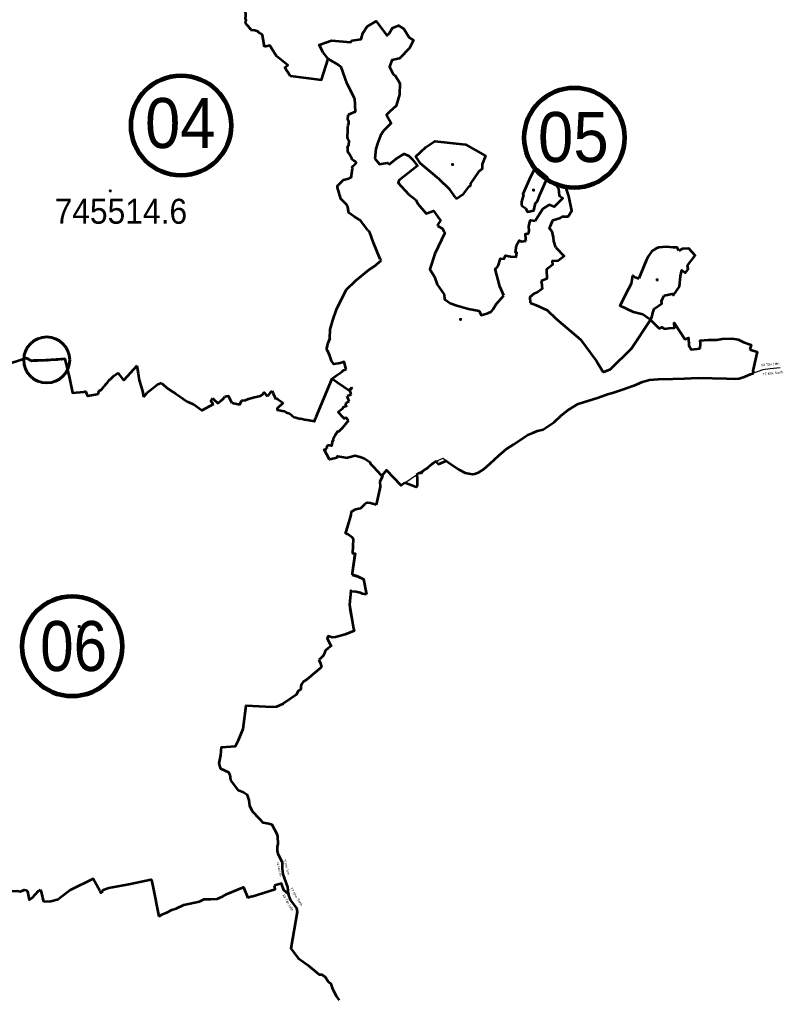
# Model space of a CAD drawing. Header units: metres. Extents: x 546648 to 551024, y 1835016 to 1840902.
# Drawn here: x 549341 to 550866, y 1837794 to 1839748 of the extents above; entities that cross this region are included whole.
import ezdxf
from ezdxf.enums import TextEntityAlignment as Align

# ---------------------------------------------------------------- set-up
doc = ezdxf.new("R2010")
doc.units = ezdxf.units.M
doc.header["$LTSCALE"] = 5
for name, color, linetype, lineweight in [('11', 7, 'Continuous', 25), ('46', 7, 'Continuous', 13), ('50', 7, 'Continuous', 35), ('51', 7, 'Continuous', 60), ('63', 7, 'Continuous', 40)]:
    doc.layers.add(name, color=color, linetype=linetype, lineweight=lineweight)
doc.layers.add('52', color=7, linetype='Continuous')

msp = doc.modelspace()

# ---------------------------------------------------------------- hatches: boundary and pattern name
at = {"layer": '11'}
for points in [[(550206.25, 1839457.66, 1), (550205.65, 1839457.66, 1)], [(549522.42, 1839404.98, 1), (549521.82, 1839404.98, 1)], [(550368.37, 1839406.55, 1), (550367.77, 1839406.55, 1)], [(550615.29, 1839227.27, 1), (550614.69, 1839227.27, 1)], [(550222.53, 1839148.29, 1), (550221.93, 1839148.29, 1)], [(549370.34, 1839065.98, 1), (549369.74, 1839065.98, 1)], [(549394.83, 1839066.85, 1), (549394.23, 1839066.85, 1)], [(549424.95, 1839068.87, 1), (549424.35, 1839068.87, 1)], [(549460.38, 1838534, 1), (549459.78, 1838534, 1)]]:
    msp.add_hatch(color=256, dxfattribs=at).paths.add_polyline_path(points)

# ---------------------------------------------------------------- linework, layer by layer
for p, q in [((550204.7, 1839457.66), (550203.45, 1839457.66)), ((550205.95, 1839460.16), (550205.95, 1839458.91)), ((550205.95, 1839456.41), (550205.95, 1839455.16)), ((550208.45, 1839457.66), (550207.2, 1839457.66)), ((549520.87, 1839404.98), (549519.62, 1839404.98)), ((549522.12, 1839407.48), (549522.12, 1839406.23)), ((549522.12, 1839403.73), (549522.12, 1839402.48)), ((549524.62, 1839404.98), (549523.37, 1839404.98)), ((550366.82, 1839406.55), (550365.57, 1839406.55)), ((550368.07, 1839409.05), (550368.07, 1839407.8)), ((550368.07, 1839405.3), (550368.07, 1839404.05)), ((550370.57, 1839406.55), (550369.32, 1839406.55)), ((550613.74, 1839227.27), (550612.49, 1839227.27)), ((550614.99, 1839229.77), (550614.99, 1839228.52)), ((550614.99, 1839226.02), (550614.99, 1839224.77)), ((550617.49, 1839227.27), (550616.24, 1839227.27)), ((550220.98, 1839148.29), (550219.73, 1839148.29)), ((550222.23, 1839150.79), (550222.23, 1839149.54)), ((550222.23, 1839147.04), (550222.23, 1839145.79)), ((550224.73, 1839148.29), (550223.48, 1839148.29)), ((549368.79, 1839065.98), (549367.54, 1839065.98)), ((549370.04, 1839068.48), (549370.04, 1839067.23)), ((549370.04, 1839064.73), (549370.04, 1839063.48)), ((549372.54, 1839065.98), (549371.29, 1839065.98)), ((549393.28, 1839066.85), (549392.03, 1839066.85)), ((549394.53, 1839069.35), (549394.53, 1839068.1)), ((549394.53, 1839065.6), (549394.53, 1839064.35)), ((549397.03, 1839066.85), (549395.78, 1839066.85)), ((549423.4, 1839068.87), (549422.15, 1839068.87)), ((549424.65, 1839071.37), (549424.65, 1839070.12)), ((549424.65, 1839067.62), (549424.65, 1839066.37)), ((549427.15, 1839068.87), (549425.9, 1839068.87)), ((549458.83, 1838534), (549457.58, 1838534)), ((549460.08, 1838536.5), (549460.08, 1838535.25)), ((549460.08, 1838532.75), (549460.08, 1838531.5)), ((549462.58, 1838534), (549461.33, 1838534))]:
    msp.add_line(p, q, dxfattribs=at)
for points in [[(550205.95, 1839458.91), (550204.7, 1839457.66), (550205.95, 1839456.41), (550207.2, 1839457.66)], [(549522.12, 1839406.23), (549520.87, 1839404.98), (549522.12, 1839403.73), (549523.37, 1839404.98)], [(550368.07, 1839407.8), (550366.82, 1839406.55), (550368.07, 1839405.3), (550369.32, 1839406.55)], [(550614.99, 1839228.52), (550613.74, 1839227.27), (550614.99, 1839226.02), (550616.24, 1839227.27)], [(550222.23, 1839149.54), (550220.98, 1839148.29), (550222.23, 1839147.04), (550223.48, 1839148.29)], [(549370.04, 1839067.23), (549368.79, 1839065.98), (549370.04, 1839064.73), (549371.29, 1839065.98)], [(549394.53, 1839068.1), (549393.28, 1839066.85), (549394.53, 1839065.6), (549395.78, 1839066.85)], [(549424.65, 1839070.12), (549423.4, 1839068.87), (549424.65, 1839067.62), (549425.9, 1839068.87)], [(549460.08, 1838535.25), (549458.83, 1838534), (549460.08, 1838532.75), (549461.33, 1838534)]]:
    msp.add_lwpolyline(points, close=True, dxfattribs=at)
for centre in [(550205.95, 1839457.66), (549522.12, 1839404.98), (550368.07, 1839406.55), (550614.99, 1839227.27), (550222.23, 1839148.29), (549370.04, 1839065.98), (549394.53, 1839066.85), (549424.65, 1839068.87), (549460.08, 1838534)]:
    msp.add_circle(centre, 0.3, dxfattribs=at)
at = {"layer": '46'}
for p, q in [((550134.57, 1838838.64), (550156.28, 1838852.51)), ((550060.6, 1838825.27), (550065.56, 1838834.64)), ((550060.99, 1838824.36), (550061.55, 1838813.51)), ((550054.79, 1838781.15), (550062.1, 1838811.81)), ((550005.04, 1838641.68), (550010.31, 1838679.9)), ((550032.44, 1838611.31), (550029.28, 1838628.17)), ((550007.38, 1838530.58), (550000.43, 1838569.35)), ((549913.85, 1838428.29), (549944.04, 1838453.95))]:
    msp.add_line(p, q, dxfattribs=at)
for points in [[(550245.84, 1838838.64), (550250.32, 1838839.35), (550258.24, 1838842.35), (550268.81, 1838848.81), (550281.24, 1838859.86), (550298.63, 1838875.87), (550313.7, 1838888.97), (550327.93, 1838897.94), (550350.69, 1838913.61), (550356.99, 1838917.55), (550366.44, 1838921.29), (550375.95, 1838925.08), (550387.16, 1838928.04), (550409.17, 1838942.39), (550422.68, 1838955.33), (550436.35, 1838966.8), (550457.19, 1838979.42), (550498.01, 1838992.31), (550515.93, 1838998.86), (550526.02, 1839001.62), (550547.89, 1839008.56), (550566.41, 1839015.58), (550569.16, 1839016.34), (550585.57, 1839023.28), (550599.95, 1839027.38), (550616.89, 1839028.92), (550646.72, 1839029.53), (550669.91, 1839029.76), (550697.2, 1839031.43), (550753.54, 1839029.91), (550771.36, 1839029.25), (550779.19, 1839030.24), (550790.81, 1839034.27), (550801.79, 1839038.83), (550805.85, 1839040.25)], [(550245.84, 1838838.64), (550250.32, 1838839.35), (550258.24, 1838842.35), (550268.81, 1838848.81), (550281.24, 1838859.86), (550298.63, 1838875.87), (550313.7, 1838888.97), (550327.93, 1838897.94), (550350.69, 1838913.61), (550356.99, 1838917.55), (550366.44, 1838921.29), (550375.95, 1838925.08), (550387.16, 1838928.04), (550409.17, 1838942.39), (550422.68, 1838955.33), (550436.35, 1838966.8), (550457.19, 1838979.42), (550498.01, 1838992.31), (550515.93, 1838998.86), (550526.02, 1839001.62), (550547.89, 1839008.56), (550566.41, 1839015.58), (550569.16, 1839016.34), (550585.57, 1839023.28), (550599.95, 1839027.38), (550616.89, 1839028.92), (550646.72, 1839029.53), (550669.91, 1839029.76), (550697.2, 1839031.43), (550753.54, 1839029.91), (550771.36, 1839029.25), (550779.19, 1839030.24), (550790.81, 1839034.27), (550801.79, 1839038.83), (550805.85, 1839040.25)], [(550861.09, 1839051.36), (550841.23, 1839049.29), (550826.1, 1839047.55), (550805.85, 1839040.25)], [(550066.46, 1838834.35), (550074.17, 1838846.86), (550103.44, 1838816.31), (550110.74, 1838821.31), (550134.35, 1838837.66), (550139.08, 1838840.51), (550141.05, 1838841.06), (550144.38, 1838840.64), (550146.36, 1838844.19), (550156.52, 1838851.38), (550165.62, 1838859.33), (550173.7, 1838864.95), (550187.37, 1838870.41), (550197.84, 1838861.98), (550200, 1838860.51)], [(550175.68, 1838860.31), (550173.15, 1838863.54), (550156.24, 1838850.32)], [(550176.53, 1838861.11), (550178.39, 1838858.82), (550193.5, 1838865.56), (550197.84, 1838861.98), (550218.56, 1838847.87), (550231.57, 1838841.69), (550245.84, 1838838.64)], [(550066.46, 1838834.35), (550074.17, 1838846.86), (550103.44, 1838816.31), (550110.74, 1838821.31), (550134.35, 1838837.66)], [(550066.46, 1838834.35), (550060.99, 1838824.36), (550061.55, 1838813.51), (550058.46, 1838800)], [(549998.88, 1838742.59), (550002.68, 1838755), (550004.28, 1838763.23), (550012.04, 1838767.72), (550020.68, 1838769.43)], [(550021.46, 1838770.64), (550025.01, 1838773.48), (550029.41, 1838778.45), (550033.52, 1838781.15), (550037.35, 1838782.14), (550042.74, 1838781.15), (550052.67, 1838778.31), (550053.63, 1838782.25)], [(550004.11, 1838713.13), (549997.06, 1838718.08), (549991.07, 1838720.56), (549998.14, 1838743.99)], [(550011.68, 1838680.82), (550007.04, 1838681.3), (550008.4, 1838708.65), (550006.24, 1838713.05), (550004.34, 1838714.38)], [(550028.36, 1838628.86), (550028.2, 1838629.98), (550017.35, 1838635.48), (550005.4, 1838639.13), (550005.66, 1838640.55)], [(550007.59, 1838604.55), (550013.17, 1838604.17), (550022.17, 1838601.58), (550026.44, 1838599.85), (550033.53, 1838598.58), (550031.01, 1838610.89)], [(550002.23, 1838569.95), (550001.08, 1838577.43), (550003.26, 1838604.23), (550004.87, 1838603.42), (550008.21, 1838603.27)], [(549955.47, 1838509.79), (549957.41, 1838514.46), (549965.44, 1838512.25), (549972, 1838512.81), (549991.33, 1838518.36), (550009.76, 1838525.21), (550008.45, 1838530.04)], [(549953.78, 1838488.93), (549956.37, 1838491.22), (549962.6, 1838495.37), (549954.86, 1838509.36)], [(549944.84, 1838454.39), (549943.29, 1838460.13), (549940.02, 1838466.97), (549948.79, 1838475.6), (549951.17, 1838481.11), (549953.17, 1838486.09), (549955.21, 1838487.68)], [(549894.81, 1838397.19), (549898.67, 1838404.48), (549903.88, 1838408.05), (549904.47, 1838415.19), (549905.22, 1838418.91), (549908.49, 1838423.07), (549915.03, 1838426.94)], [(549772.52, 1838294.38), (549778.5, 1838306.57), (549787.6, 1838329.55), (549793.84, 1838376.43), (549845.89, 1838373.44), (549854.99, 1838374.34), (549868.47, 1838379.82), (549893.67, 1838397.55)], [(549772.51, 1838294.58), (549744.74, 1838293.05), (549743.1, 1838275.93), (549739.82, 1838270.93), (549739.46, 1838259.98), (549743.37, 1838249.58), (549759.22, 1838242.42), (549761.95, 1838236.8), (549762.97, 1838226.74), (549778.31, 1838205.94), (549788.7, 1838201.85), (549796.71, 1838196.56), (549799.95, 1838186.68), (549801.14, 1838175.78), (549806.43, 1838164.36), (549820.06, 1838149.19), (549827.72, 1838141.52), (549838.97, 1838139.64), (549845.62, 1838137.6), (549855.84, 1838119.18), (549857.02, 1838114.09), (549857.88, 1838099.43), (549856.68, 1838093.29), (549856.17, 1838085.11), (549858.39, 1838077.78), (549866.4, 1838061.92), (549866.4, 1838049.99), (549867.93, 1838038.74), (549877.31, 1838013), (549878.67, 1837996.8), (549880.97, 1837990.02), (549881.91, 1837987.25), (549894.19, 1837970.55)], [(549878.41, 1837999.94), (549878.67, 1837996.8), (549881.91, 1837987.25), (549894.19, 1837970.55), (549895.89, 1837963.39), (549883.28, 1837890.26), (549897.76, 1837870.82), (549916.17, 1837857.54), (549939.85, 1837838.27), (549944.45, 1837838.27), (549951.61, 1837833.33), (549957.91, 1837824.12), (549962.68, 1837819.52), (549965.58, 1837811.51), (549973.58, 1837794.98), (549979.54, 1837786.63)]]:
    msp.add_lwpolyline(points, dxfattribs=at)
at = {"layer": '50'}
for p, q in [((550012.02, 1839458.64), (550009.35, 1839456.65)), ((550003.61, 1839431.32), (550000.12, 1839430.42)), ((550212.29, 1839391.67), (550214.81, 1839389.54)), ((550036.76, 1839326.86), (550040.44, 1839324.1)), ((550061.66, 1839268.71), (550063.66, 1839265.97)), ((549513.95, 1839019.25), (549510.16, 1839014.78)), ((549964.69, 1839029.17), (549932.8, 1838952.71)), ((549998.6, 1839006.07), (549964.69, 1839029.17)), ((550005.9, 1839010.92), (550004.77, 1839012.24)), ((549780.15, 1838977.63), (549765.99, 1838980.92)), ((549825.94, 1838997.51), (549822.33, 1838995.35)), ((549837.32, 1838994.7), (549836.47, 1838995.06)), ((549854.51, 1838989.84), (549853.27, 1838988.52)), ((549999.38, 1838984.85), (549995.62, 1838994.66)), ((549884.89, 1838956.26), (549878.21, 1838960.83)), ((549902.61, 1838949), (549901.7, 1838949.34)), ((549932.8, 1838952.71), (549932.8, 1838951.2)), ((549998.21, 1838945.8), (549992.87, 1838951.96)), ((550176.53, 1838861.11), (550173.7, 1838864.95)), ((549391.02, 1837983.94), (549388.97, 1837983.7)), ((549804.96, 1837994.11), (549797.39, 1837991.48)), ((549621.58, 1837954.67), (549619.27, 1837954.31))]:
    msp.add_line(p, q, dxfattribs=at)
for points in [[(549795.08, 1839736.95), (549792.48, 1839740.96), (549793.6, 1839746.46), (549792.34, 1839749.01), (549792.67, 1839751.55), (549793.16, 1839754.12), (549792.89, 1839758.09), (549792.18, 1839764.21), (549792.1, 1839770.67), (549793, 1839770.72), (549793.35, 1839775.31), (549794.8, 1839777.96), (549799.01, 1839783.68), (549799.18, 1839785.93), (549800.85, 1839792.94), (549793.73, 1839794.06), (549793.47, 1839790.66), (549792.09, 1839788.15)], [(549957.79, 1839669.16), (549947.35, 1839681.72), (549939.31, 1839697.31), (549964.42, 1839705.8), (550003.01, 1839702.91), (550005.65, 1839705.64), (550023.49, 1839708.52), (550026.66, 1839720.44), (550035.88, 1839734.04), (550053.59, 1839744.81), (550074.56, 1839715.94), (550079.54, 1839720.23)], [(549802.57, 1839726.62), (549803.05, 1839728.91), (549795.08, 1839736.95)], [(549817.35, 1839723.71), (549811.11, 1839725.67), (549802.57, 1839726.62)], [(549830.43, 1839693.43), (549826.09, 1839716.83), (549823.87, 1839718.99), (549819.31, 1839721.64), (549817.35, 1839723.71)], [(550079.54, 1839720.23), (550086.04, 1839731.33), (550098.42, 1839735.7), (550108.98, 1839729.02), (550119.75, 1839712.24), (550128.13, 1839706.45), (550120.09, 1839690.27), (550099.92, 1839670.2), (550085.17, 1839666.5), (550080.26, 1839653.33), (550087.86, 1839638.66)], [(549881.87, 1839635.22), (549871.19, 1839651.95), (549876.87, 1839656.57), (549854.18, 1839674.75), (549840.98, 1839696.2), (549830.43, 1839693.43)], [(549881.87, 1839635.22), (549944.21, 1839627.58), (549957.79, 1839669.16)], [(549957.79, 1839669.16), (549979.24, 1839656.52), (549983.74, 1839653.33)], [(550010.4, 1839590.85), (549995.85, 1839619.02), (549983.74, 1839653.33)], [(550087.86, 1839638.66), (550091.5, 1839636.02), (550100.87, 1839620.9), (550099.96, 1839597.69), (550093.5, 1839575.16), (550080.14, 1839563.3), (550074.36, 1839557.36), (550083.26, 1839540.83), (550068.52, 1839525.2)], [(550010.4, 1839590.85), (550011.63, 1839562.96), (549997.72, 1839557.17)], [(549997.02, 1839509.08), (549996.52, 1839512.48), (549997.11, 1839526), (549996.7, 1839532.28), (549997.3, 1839536.59), (549998.72, 1839540.05), (549998.82, 1839544), (549997.24, 1839546.97), (549997.72, 1839557.17)], [(550012.09, 1839464.1), (550008.66, 1839465.29), (550005.86, 1839467.71), (550004.87, 1839469.71), (549998.74, 1839480.55), (549997.84, 1839481.83), (549996.94, 1839485.35), (549996.9, 1839489.56), (549996.79, 1839491.24), (549995.97, 1839493.13), (549997.16, 1839493.6), (549997.3, 1839494.95), (549998.79, 1839496.62), (549999.47, 1839505.13), (549997.02, 1839509.08)], [(550068.52, 1839525.2), (550062.36, 1839516.14), (550056.34, 1839500.26), (550052.69, 1839489.34), (550050.85, 1839469.63)], [(550212.29, 1839391.67), (550200.8, 1839407.92), (550179.69, 1839428.64), (550142.17, 1839460.08), (550132.83, 1839474.12), (550152.94, 1839492.44), (550170.55, 1839504.45), (550232.08, 1839497.87), (550271.8, 1839474.99), (550265.34, 1839458.81), (550265.6, 1839449.49), (550258.22, 1839443.02), (550241.88, 1839419.65), (550241.58, 1839414.93), (550237.95, 1839413.52), (550225.98, 1839397.32), (550214.81, 1839389.54)], [(550050.85, 1839469.63), (550060.49, 1839458.53), (550076.19, 1839461.04), (550080.36, 1839458.89), (550094.14, 1839469.99), (550109.75, 1839479.26), (550118.98, 1839475.04), (550125.76, 1839468.67), (550136.36, 1839455.32), (550099.18, 1839426.02), (550097.37, 1839420.98), (550118.35, 1839398.96), (550132.76, 1839387.17), (550136.8, 1839379.2), (550153.81, 1839360.05), (550168.41, 1839365.29), (550182.29, 1839346.25), (550176.86, 1839338.14), (550176.17, 1839335.05)], [(550003.61, 1839431.32), (550006.13, 1839450.23), (550005.41, 1839454.2)], [(550005.41, 1839454.2), (550007.44, 1839455.25), (550009.35, 1839456.65)], [(550012.02, 1839458.64), (550013.58, 1839461.98), (550012.09, 1839464.1)], [(549976.15, 1839411.81), (549976.43, 1839415.17), (549988.26, 1839427), (549998.45, 1839430.27), (550000.12, 1839430.42)], [(550009.99, 1839353.19), (549999.11, 1839361.01), (549997.13, 1839372.74), (549993.57, 1839378.33), (549982.75, 1839389.42), (549976.15, 1839411.81)], [(550412.6, 1839291.77), (550408.35, 1839304.81), (550407.68, 1839311.65), (550405.18, 1839323.74), (550400.29, 1839329.65), (550401.65, 1839335.28), (550406.97, 1839346.88), (550422.27, 1839351.26), (550426.93, 1839354.2), (550437.1, 1839353.9), (550444.58, 1839365.57), (550438.51, 1839394.92), (550433.16, 1839410.84), (550429.34, 1839414.66), (550417.53, 1839417.24), (550414.25, 1839415.23), (550417.92, 1839409.08), (550419.07, 1839396.09), (550426.75, 1839390.48), (550409.08, 1839373.1), (550399.16, 1839377.14), (550386.53, 1839369.19), (550377.2, 1839354.42), (550371.63, 1839345.41)], [(550036.76, 1839326.86), (550022.14, 1839345.88), (550009.99, 1839353.19)], [(550176.17, 1839335.05), (550185.92, 1839330.31), (550188.18, 1839324.37), (550190.65, 1839321.13), (550171.02, 1839279.36), (550161.09, 1839248.37), (550170.39, 1839233.1), (550175.38, 1839217.84), (550189.37, 1839197.98)], [(550353.06, 1839305.55), (550352.38, 1839308.02), (550351.95, 1839319.47), (550357.71, 1839319.7), (550359.02, 1839325.39), (550358.41, 1839333.88), (550360.18, 1839340.36), (550362.27, 1839346.34), (550371.63, 1839345.41)], [(550061.66, 1839268.71), (550048.15, 1839301.13), (550040.44, 1839324.1)], [(550293.95, 1839250.73), (550297.57, 1839255.17), (550302.33, 1839269.74), (550309.43, 1839269.11), (550311.76, 1839275.81), (550321.88, 1839273.87), (550333.19, 1839273.3), (550334.98, 1839281.1), (550332, 1839281.88), (550333.82, 1839296.9), (550339.63, 1839306.3), (550344.24, 1839303.99), (550353.06, 1839305.55)], [(550646.8, 1839291.99), (550634.13, 1839293.04), (550617.82, 1839292.06), (550612.87, 1839289.79), (550604.33, 1839284.63)], [(550412.6, 1839291.77), (550429.16, 1839274.84), (550417.25, 1839265.42), (550405.25, 1839264.74), (550405.92, 1839257.15), (550394.1, 1839247.79), (550394.85, 1839229.58), (550382.89, 1839224.37)], [(550604.33, 1839284.63), (550596.97, 1839273.99), (550593.83, 1839267.17), (550578.63, 1839230.12)], [(550629.2, 1839196.2), (550645.18, 1839199.09), (550647.87, 1839196.51), (550659.57, 1839213.81), (550661.6, 1839234.44), (550664.76, 1839246.83), (550671.63, 1839241.27), (550676.85, 1839248.48), (550675.47, 1839255.82), (550691.22, 1839275.85), (550678.54, 1839289.79), (550665.89, 1839289.12), (550658.61, 1839285.48)], [(550658.61, 1839285.48), (550654.83, 1839291.66), (550646.8, 1839291.99)], [(549961.05, 1839109.77), (549960.93, 1839110.51), (549961.48, 1839127.98), (549966.64, 1839146.9), (549973.99, 1839167.95), (549993.73, 1839207.33), (550012.8, 1839225.75), (550038.78, 1839247.38), (550049.99, 1839254.93), (550063.66, 1839265.97)], [(550308.5, 1839195.89), (550301.04, 1839214.1), (550291.13, 1839249.09), (550293.95, 1839250.73)], [(550601.75, 1839147.62), (550586.29, 1839157.71), (550567.87, 1839162.96), (550541.12, 1839175.57), (550552.92, 1839200.05), (550563.98, 1839220.2), (550566.41, 1839235.85), (550571.03, 1839232.54), (550578.63, 1839230.12)], [(550382.89, 1839224.37), (550383.84, 1839222.12), (550385.18, 1839209.52), (550375.16, 1839202.1), (550368.57, 1839199.53), (550360.5, 1839192.92), (550361.29, 1839181.57)], [(550189.37, 1839197.98), (550190.1, 1839188.77), (550201.29, 1839180.55), (550215.02, 1839175.68), (550238.17, 1839169.54), (550259.67, 1839165.03), (550263.18, 1839156.73), (550274.75, 1839159.68), (550276.63, 1839160.85), (550283.83, 1839164.21)], [(550283.83, 1839164.21), (550287.69, 1839168.99), (550293.14, 1839178.79), (550308.5, 1839195.89)], [(550601.75, 1839147.62), (550604.77, 1839153.48), (550607.14, 1839163.41), (550608.99, 1839169.09), (550624.76, 1839180.1), (550623.73, 1839184.96), (550625.75, 1839189.66), (550629.2, 1839196.2)], [(550361.29, 1839181.57), (550372.21, 1839177.16), (550395.57, 1839166.54), (550413.14, 1839149.29), (550462.08, 1839107.84), (550493.82, 1839064.45), (550506.95, 1839042.56)], [(550506.95, 1839042.56), (550521.74, 1839048.47), (550564.11, 1839090.07), (550601.75, 1839147.62), (550619.26, 1839130.1)], [(550619.26, 1839130.1), (550624.75, 1839132.46), (550629.59, 1839129.57), (550639.18, 1839130.46), (550649.85, 1839131.37), (550648.95, 1839141.15), (550670.39, 1839108.86), (550677.86, 1839111.64), (550678.49, 1839095.84), (550682.81, 1839088.23), (550700.81, 1839089.73)], [(549961.05, 1839109.77), (549956.77, 1839100.72), (549953.71, 1839088.31)], [(550700.81, 1839089.73), (550701.51, 1839100.23), (550700.87, 1839105.89), (550717.11, 1839107.22), (550734.34, 1839107.31), (550745.01, 1839109.07), (550764.52, 1839110.1), (550777.3, 1839107.94), (550787.79, 1839102.55), (550803.04, 1839097.43), (550800.58, 1839088.2)], [(549993.61, 1839048.14), (549989.36, 1839063.37), (549981.64, 1839060.44), (549968.82, 1839058.75), (549964.34, 1839065.57), (549962.7, 1839069.62), (549960.82, 1839075.26), (549956.29, 1839085.81), (549953.71, 1839088.31)], [(550800.58, 1839088.2), (550815, 1839083.61), (550806.2, 1839045.15), (550807.65, 1839040.88)], [(549364.96, 1839065.49), (549354.51, 1839070.48), (549167.2, 1839009.46), (549158.48, 1839007.54), (549156.53, 1839022.02)], [(549354.51, 1839070.48), (549364.96, 1839065.47), (549377.44, 1839066.12), (549416.86, 1839068.18)], [(549377.44, 1839066.12), (549368.54, 1839066.27), (549364.96, 1839065.49)], [(549416.86, 1839068.18), (549413.87, 1839067.89), (549384.21, 1839066.01), (549377.44, 1839066.12)], [(549431.21, 1839069.45), (549431.18, 1839069.58), (549416.86, 1839068.18)], [(549416.86, 1839068.18), (549420.46, 1839068.37), (549431.21, 1839069.45)], [(549431.21, 1839069.45), (549440.77, 1839030.84), (549446.55, 1839001.27), (549469.18, 1839003.49), (549473.24, 1839004.41)], [(549513.95, 1839019.25), (549516.38, 1839022.12), (549519.63, 1839026.98), (549524.2, 1839030.08), (549528.55, 1839034.88), (549537.83, 1839041.38)], [(549575.3, 1839055.05), (549549.33, 1839026.48), (549537.83, 1839041.38)], [(549575.3, 1839055.05), (549577.78, 1839039.94), (549579.83, 1839026.94), (549584.85, 1839011.46), (549586.57, 1839004.4), (549588.69, 1838993.49)], [(549964.69, 1839029.17), (549969.6, 1839032.66), (549975.19, 1839036.45), (549984.8, 1839043.61), (549988.47, 1839046.72), (549993.61, 1839048.14)], [(550176.53, 1838861.11), (550178.39, 1838858.82), (550193.5, 1838865.56), (550197.84, 1838861.98), (550218.56, 1838847.87), (550231.57, 1838841.69), (550245.84, 1838838.64), (550250.32, 1838839.35), (550258.24, 1838842.35), (550268.81, 1838848.81), (550281.24, 1838859.86), (550298.63, 1838875.87), (550313.7, 1838888.97), (550327.93, 1838897.94), (550350.69, 1838913.61), (550356.99, 1838917.55), (550366.44, 1838921.29), (550375.95, 1838925.08), (550387.16, 1838928.04), (550409.17, 1838942.39), (550422.68, 1838955.33), (550436.35, 1838966.8), (550457.19, 1838979.42), (550498.01, 1838992.31), (550515.93, 1838998.86), (550526.02, 1839001.62), (550547.89, 1839008.56), (550566.41, 1839015.58), (550569.16, 1839016.34), (550585.57, 1839023.28), (550599.95, 1839027.38), (550616.89, 1839028.92), (550646.72, 1839029.53), (550669.91, 1839029.76), (550697.2, 1839031.43), (550753.54, 1839029.91), (550771.36, 1839029.25), (550779.19, 1839030.24), (550790.81, 1839034.27), (550801.79, 1839038.83), (550807.65, 1839040.88)], [(549624.44, 1839020.41), (549617.46, 1839017.96), (549607.4, 1839009.95), (549594.93, 1839000.75)], [(549624.44, 1839020.41), (549637.56, 1839009.62), (549647.14, 1839003.52), (549652.22, 1839000.04), (549676.8, 1838983.57)], [(549497.81, 1838998.56), (549495.42, 1838998.12), (549477.11, 1838994.79), (549473.24, 1839004.41)], [(549497.81, 1838998.56), (549499.69, 1839005.08), (549503.71, 1839007.65), (549508.3, 1839012.49), (549510.16, 1839014.78)], [(549588.69, 1838993.49), (549590.97, 1838996.24), (549594.93, 1839000.75)], [(549825.94, 1838997.51), (549829.96, 1839002.33), (549834.31, 1838995.89), (549836.47, 1838995.06)], [(549837.32, 1838994.7), (549839.64, 1838997.72), (549842.28, 1839001.98), (549845.91, 1839005.4)], [(549845.91, 1839005.4), (549848.02, 1839000.26), (549850.03, 1838994.07), (549853.27, 1838988.52)], [(549998.6, 1839006.07), (549999.6, 1839006.57), (550003.5, 1839010.88), (550004.77, 1839012.24)], [(550005.9, 1839010.92), (550004.11, 1839010.06), (550000.23, 1839005.78)], [(550000.23, 1839005.78), (550001.5, 1839003.12), (550002.74, 1838998.11)], [(549728.14, 1838978.78), (549705.15, 1838965.71), (549688.23, 1838978.34), (549676.8, 1838983.57)], [(549728.14, 1838978.78), (549722.83, 1838984.93), (549727.21, 1838990.64)], [(549727.21, 1838990.64), (549728.3, 1838989.03), (549736.78, 1838980.76), (549743.08, 1838985.08), (549747.15, 1838989), (549750.82, 1838993.2)], [(549765.99, 1838980.92), (549758.58, 1838994.69), (549750.82, 1838993.2)], [(549780.15, 1838977.63), (549785.14, 1838985.96), (549792.21, 1838986.57), (549798.59, 1838989.16), (549805.42, 1838991.19)], [(549805.42, 1838991.19), (549807.61, 1838991.96), (549822.33, 1838995.35)], [(549854.51, 1838989.84), (549857.76, 1838987.78), (549867.37, 1838981.61)], [(549867.37, 1838981.61), (549855.43, 1838970.15), (549855.81, 1838967.04), (549857.35, 1838967.36), (549865.97, 1838965.4)], [(549991.89, 1838979.59), (549994.19, 1838975.03), (549987.07, 1838971.86), (549986.05, 1838969.62), (549977.55, 1838962.98), (549986.2, 1838953.08)], [(549991.89, 1838979.59), (549994.35, 1838981.47), (549999.38, 1838984.85)], [(550002.74, 1838998.11), (550001.87, 1838996.8), (549995.62, 1838994.66)], [(549865.97, 1838965.4), (549870.21, 1838964.62), (549874.5, 1838961.8), (549878.21, 1838960.83)], [(549884.89, 1838956.26), (549889.6, 1838952.88), (549893.13, 1838951.8), (549901.7, 1838949.34)], [(549902.61, 1838949), (549903.3, 1838950.27), (549912.62, 1838947.49)], [(549929.83, 1838947.52), (549929.98, 1838943.85), (549912.62, 1838947.49)], [(549929.83, 1838947.52), (549932.07, 1838948.5), (549932.8, 1838951.2)], [(549998.21, 1838945.8), (549991.98, 1838938.87), (549985.6, 1838930.5), (549979.85, 1838924.53), (549978.25, 1838923.69), (549976.46, 1838924.13), (549970.94, 1838915.5), (549968.35, 1838911.2), (549967.7, 1838907.14), (549965.49, 1838902.41), (549964.28, 1838895.13), (549956.57, 1838896.54)], [(549986.2, 1838953.08), (549989.49, 1838950.31), (549992.87, 1838951.96)], [(549975.8, 1838871.64), (549959.98, 1838867.88), (549949.43, 1838887.98), (549954.69, 1838889.15)], [(549956.57, 1838896.54), (549954.86, 1838893.23), (549954.45, 1838892.19), (549954.69, 1838889.15)], [(549975.8, 1838871.64), (549976.03, 1838874.41), (549996.03, 1838871.16)], [(550065.16, 1838835.72), (550055.09, 1838846.33), (550049.92, 1838851.32), (550042.39, 1838859.09), (550042.25, 1838861.34), (550030.25, 1838869.29), (550021.4, 1838872.74), (550011.82, 1838875.19), (550001.67, 1838873.05), (549996.03, 1838871.16)], [(550173.7, 1838864.95), (550165.62, 1838859.33), (550159.37, 1838854.19), (550157.74, 1838852.95), (550156.52, 1838851.38), (550150.26, 1838847.34), (550146.36, 1838844.19), (550144.38, 1838840.64)], [(550110.74, 1838821.31), (550103.44, 1838816.31), (550074.17, 1838846.86), (550065.16, 1838835.72)], [(550060.99, 1838824.36), (550061.55, 1838813.51), (550053.29, 1838777.37)], [(550065.16, 1838835.72), (550066.46, 1838834.35), (550060.99, 1838824.36)], [(550134.35, 1838837.66), (550135.43, 1838832.88), (550135.57, 1838815.4), (550133.35, 1838812.61), (550110.74, 1838821.31)], [(550144.38, 1838840.64), (550141.05, 1838841.06), (550139.08, 1838840.51), (550136.86, 1838839.48), (550134.35, 1838837.66)], [(550011.94, 1838768.18), (550003.89, 1838763.62), (550002.75, 1838758.19)], [(550053.29, 1838777.37), (550041.94, 1838780.54), (550036.9, 1838781.37), (550033.69, 1838780.57), (550030.19, 1838778.39), (550025.12, 1838772.68), (550022.1, 1838770.19), (550011.94, 1838768.18)], [(550002.75, 1838758.19), (550002.27, 1838755.07), (550001.35, 1838752.45), (549992.04, 1838720.9)], [(549992.04, 1838720.9), (549997.28, 1838718.53), (550005.91, 1838712.46), (550007.86, 1838708.65), (550006.46, 1838680.96), (550011.39, 1838680.33), (550005.66, 1838640.55), (550005.41, 1838637.37)], [(550005.41, 1838637.37), (550016.74, 1838634.22), (550028.36, 1838628.86), (550034.13, 1838597.86)], [(550034.13, 1838597.86), (550026.27, 1838599.51), (550022.01, 1838601.24), (550013.03, 1838603.63), (550004.5, 1838604.28), (550002.67, 1838605.85), (550000.16, 1838577.33), (550008.45, 1838530.04)], [(550008.45, 1838530.04), (550009.76, 1838525.21), (549991.33, 1838518.36), (549972, 1838512.81), (549965.44, 1838512.25), (549957.41, 1838514.46), (549955.47, 1838509.79)], [(549955.47, 1838509.79), (549963.87, 1838495), (549957.39, 1838491.1), (549952.25, 1838486.36)], [(549950.89, 1838482.28), (549947.68, 1838475.71), (549943.68, 1838471.67), (549938.81, 1838467.15)], [(549952.25, 1838486.36), (549950.69, 1838483.34), (549950.89, 1838482.28)], [(549944.25, 1838453.03), (549914.81, 1838427.91), (549907.52, 1838423.62)], [(549938.81, 1838467.15), (549942.26, 1838459.89), (549944.25, 1838453.03)], [(549903.08, 1838414.98), (549902.79, 1838408.88), (549902.57, 1838408.25), (549897.66, 1838404.89), (549893.67, 1838397.55), (549868.47, 1838379.82)], [(549907.52, 1838423.62), (549904.07, 1838419.08), (549903.08, 1838414.98)], [(549878.41, 1837999.95), (549877.31, 1838013), (549867.93, 1838038.74), (549866.4, 1838049.99), (549866.4, 1838061.92), (549858.39, 1838077.78), (549856.17, 1838085.11), (549856.68, 1838093.29), (549857.88, 1838099.43), (549857.02, 1838114.09), (549855.84, 1838119.18), (549845.62, 1838137.6), (549838.97, 1838139.64), (549827.72, 1838141.52), (549820.06, 1838149.19), (549806.43, 1838164.36), (549801.14, 1838175.78), (549799.95, 1838186.68), (549796.71, 1838196.56), (549788.7, 1838201.85), (549778.31, 1838205.94), (549762.97, 1838226.74), (549761.95, 1838236.8), (549759.22, 1838242.42), (549743.37, 1838249.58), (549739.46, 1838259.98), (549743.03, 1838276.51), (549744.74, 1838293.05), (549772.62, 1838294.59), (549778.5, 1838306.57), (549787.6, 1838329.55), (549793.84, 1838376.43), (549845.89, 1838373.44), (549854.99, 1838374.34), (549868.47, 1838379.82)], [(549501.17, 1838005.28), (549487.76, 1838029.79), (549441.76, 1838006.94), (549418.89, 1837989.1)], [(549562.45, 1838019.55), (549603.17, 1838028.43), (549604.61, 1838026.96), (549607.3, 1838014.54), (549619.27, 1837954.31)], [(549300.58, 1838020.41), (549311.9, 1838018.81), (549321.72, 1838004.78), (549335.47, 1838005.39), (549342.75, 1838004.24), (549349.91, 1838007.28), (549354.13, 1838006.85), (549356.99, 1838003.93), (549359.96, 1837987.58), (549361.75, 1837988.91)], [(549361.75, 1837988.91), (549366.43, 1837992.39), (549378.73, 1838005.33), (549381.98, 1838008.13)], [(549381.98, 1838008.13), (549383.91, 1838003.63), (549388.97, 1837983.7)], [(549501.17, 1838005.28), (549503.13, 1838001.3), (549507.42, 1838005.12)], [(549507.42, 1838005.12), (549508.23, 1838007.4), (549519.56, 1838011.41), (549562.45, 1838019.55)], [(549700.43, 1837984.31), (549709.81, 1837989.05), (549723.28, 1837988.67), (549735.8, 1837989.77), (549746.49, 1837994.4), (549754.46, 1837998.6), (549788.7, 1838013.05), (549797.39, 1837991.48)], [(549804.96, 1837994.11), (549851.44, 1838008.55), (549850.57, 1838016.08)], [(549878.41, 1837999.95), (549877.38, 1837999.87), (549869.16, 1838007.14), (549864.56, 1838020.16), (549850.57, 1838016.08)], [(549391.02, 1837983.94), (549403.63, 1837985.13), (549418.89, 1837989.1)], [(549621.58, 1837954.67), (549623.36, 1837957.76), (549635.31, 1837962.36), (549645.28, 1837967.35), (549653.89, 1837970.37), (549669.48, 1837977.39), (549700.43, 1837984.31)], [(549878.41, 1837999.95), (549878.67, 1837996.8), (549881.91, 1837987.25), (549894.19, 1837970.55), (549895.89, 1837963.39), (549883.28, 1837890.26), (549897.76, 1837870.82), (549916.17, 1837857.54), (549939.85, 1837838.27), (549944.45, 1837838.27), (549951.61, 1837833.33), (549957.91, 1837824.12), (549962.68, 1837819.52), (549965.58, 1837811.51), (549973.58, 1837794.98), (549979.54, 1837786.63)]]:
    msp.add_lwpolyline(points, dxfattribs=at)
msp.add_lwpolyline([(550344.07, 1839376.09), (550351.93, 1839370.38), (550356, 1839363.05), (550368.63, 1839365.79), (550371.95, 1839380.88), (550375.95, 1839384.76), (550380.81, 1839397.41), (550396.22, 1839432.24), (550376.78, 1839447.68), (550369.81, 1839448.69), (550361.9, 1839433.16), (550346.56, 1839398.37), (550348.32, 1839397.11), (550343.84, 1839383.29)], close=True, dxfattribs=at)
at = {"layer": '51'}
for centre in [(549663.57, 1839536.04), (549663.57, 1839536.04), (550449.66, 1839511.55), (549446.03, 1838494.52)]:
    msp.add_circle(centre, 100, dxfattribs=at)
at = {"layer": '63'}
msp.add_circle((549395.09, 1839067.11), 45.97, dxfattribs=at)

# ---------------------------------------------------------------- texts
at = {"layer": '46'}
for s, height, rotation, p in [('Xã Tân Liên', 5, 5.316, (550841.11, 1839055.98)), ('TT.Khe Sanh', 5, 6.642, (550846.43, 1839038.17)), ('Xã Tân Liên', 4, 281.866, (549857.74, 1838048.42)), ('TT.Khe Sanh', 4, 284.612, (549872.65, 1838052.49)), ('Xã Tân Liên', 5, 300.358, (549874.99, 1837981.2))]:
    msp.add_text(s, height=height, rotation=rotation, dxfattribs=at).set_placement(p, align=Align.CENTER)
at = {"layer": '46', "width": 1.05}
msp.add_text('TT.Khe Sanh', height=5, rotation=301.271, dxfattribs=at).set_placement((549891.89, 1837992.72), align=Align.CENTER)
at = {"layer": '51'}
for s, width, p in [('04', 0.95, (549662.17, 1839490.88)), ('04', 0.95, (549662.17, 1839490.88)), ('05', 0.95, (550447.57, 1839462.92)), ('06', 0.9, (549448.9, 1838445.08))]:
    msp.add_text(s, height=100, dxfattribs=dict(at, width=width)).set_placement(p, align=Align.CENTER)
at = {"layer": '52', "width": 0.95}
msp.add_text('745514.6', height=50, dxfattribs=at).set_placement((549543.26, 1839339.47), align=Align.CENTER)
msp.add_text('745514.6', height=50, dxfattribs=at).set_placement((549543.26, 1839339.47), align=Align.CENTER)

doc.saveas('drawing.dxf')
